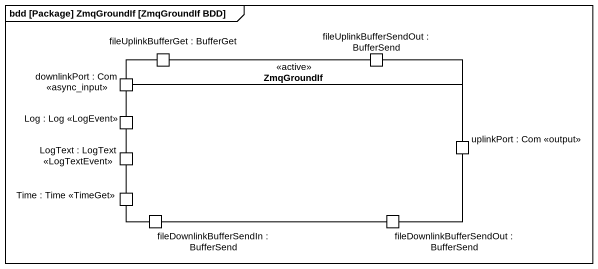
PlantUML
@startuml
mainframe bdd [Package] ZmqGroundIf [ZmqGroundIf BDD]
rectangle ZmqGroundIf <<active>> {
  port "downlinkPort : Com <<async_input>>" as downlinkPort_Com_async_input
  port "fileUplinkBufferGet : BufferGet" as fileUplinkBufferGet
  port "fileUplinkBufferSendOut : BufferSend" as fileUplinkBufferSendOut
  port "Log : Log <<LogEvent>>" as Log_Log_LogEvent
  port "LogText : LogText <<LogTextEvent>>" as LogText_LogText_LogTextEvent
  port "uplinkPort : Com <<output>>" as uplinkPort_Com_output
  port "Time : Time <<TimeGet>>" as Time_Time_TimeGet
  port "fileDownlinkBufferSendIn : BufferSend" as fileDownlinkBufferSendIn
  port "fileDownlinkBufferSendOut : BufferSend" as fileDownlinkBufferSendOut
}
@enduml
